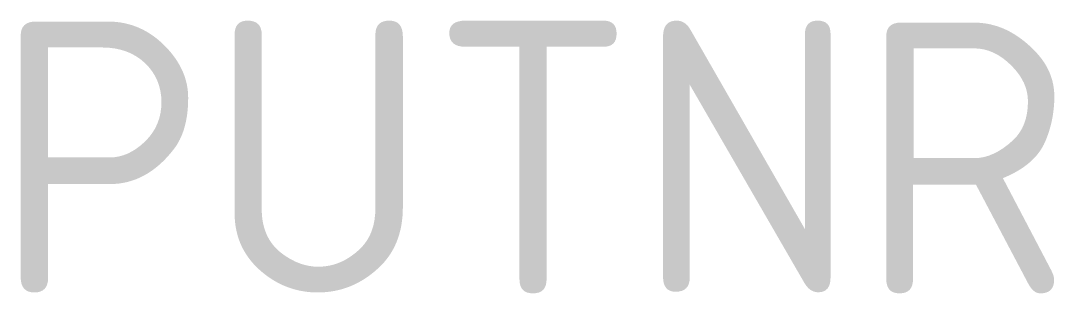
# Model space of a CAD drawing. Extents: x -3.29 to 3.35, y 2.64 to 4.4.
import ezdxf
from ezdxf.enums import TextEntityAlignment as Align

# ---------------------------------------------------------------- set-up
doc = ezdxf.new("R2010")
doc.units = 0
doc.header["$LTSCALE"] = 0.2
doc.styles.add('NLCS-ISO', font='NLCS-ISO.ttf')

msp = doc.modelspace()

# ---------------------------------------------------------------- texts
at = {"ltscale": 0.1, "style": 'NLCS-ISO'}
msp.add_attdef('PUTNR', text='', height=1.75, dxfattribs=at).set_placement((-0.002, 3.5163), align=Align.MIDDLE_CENTER)

doc.saveas('drawing.dxf')
